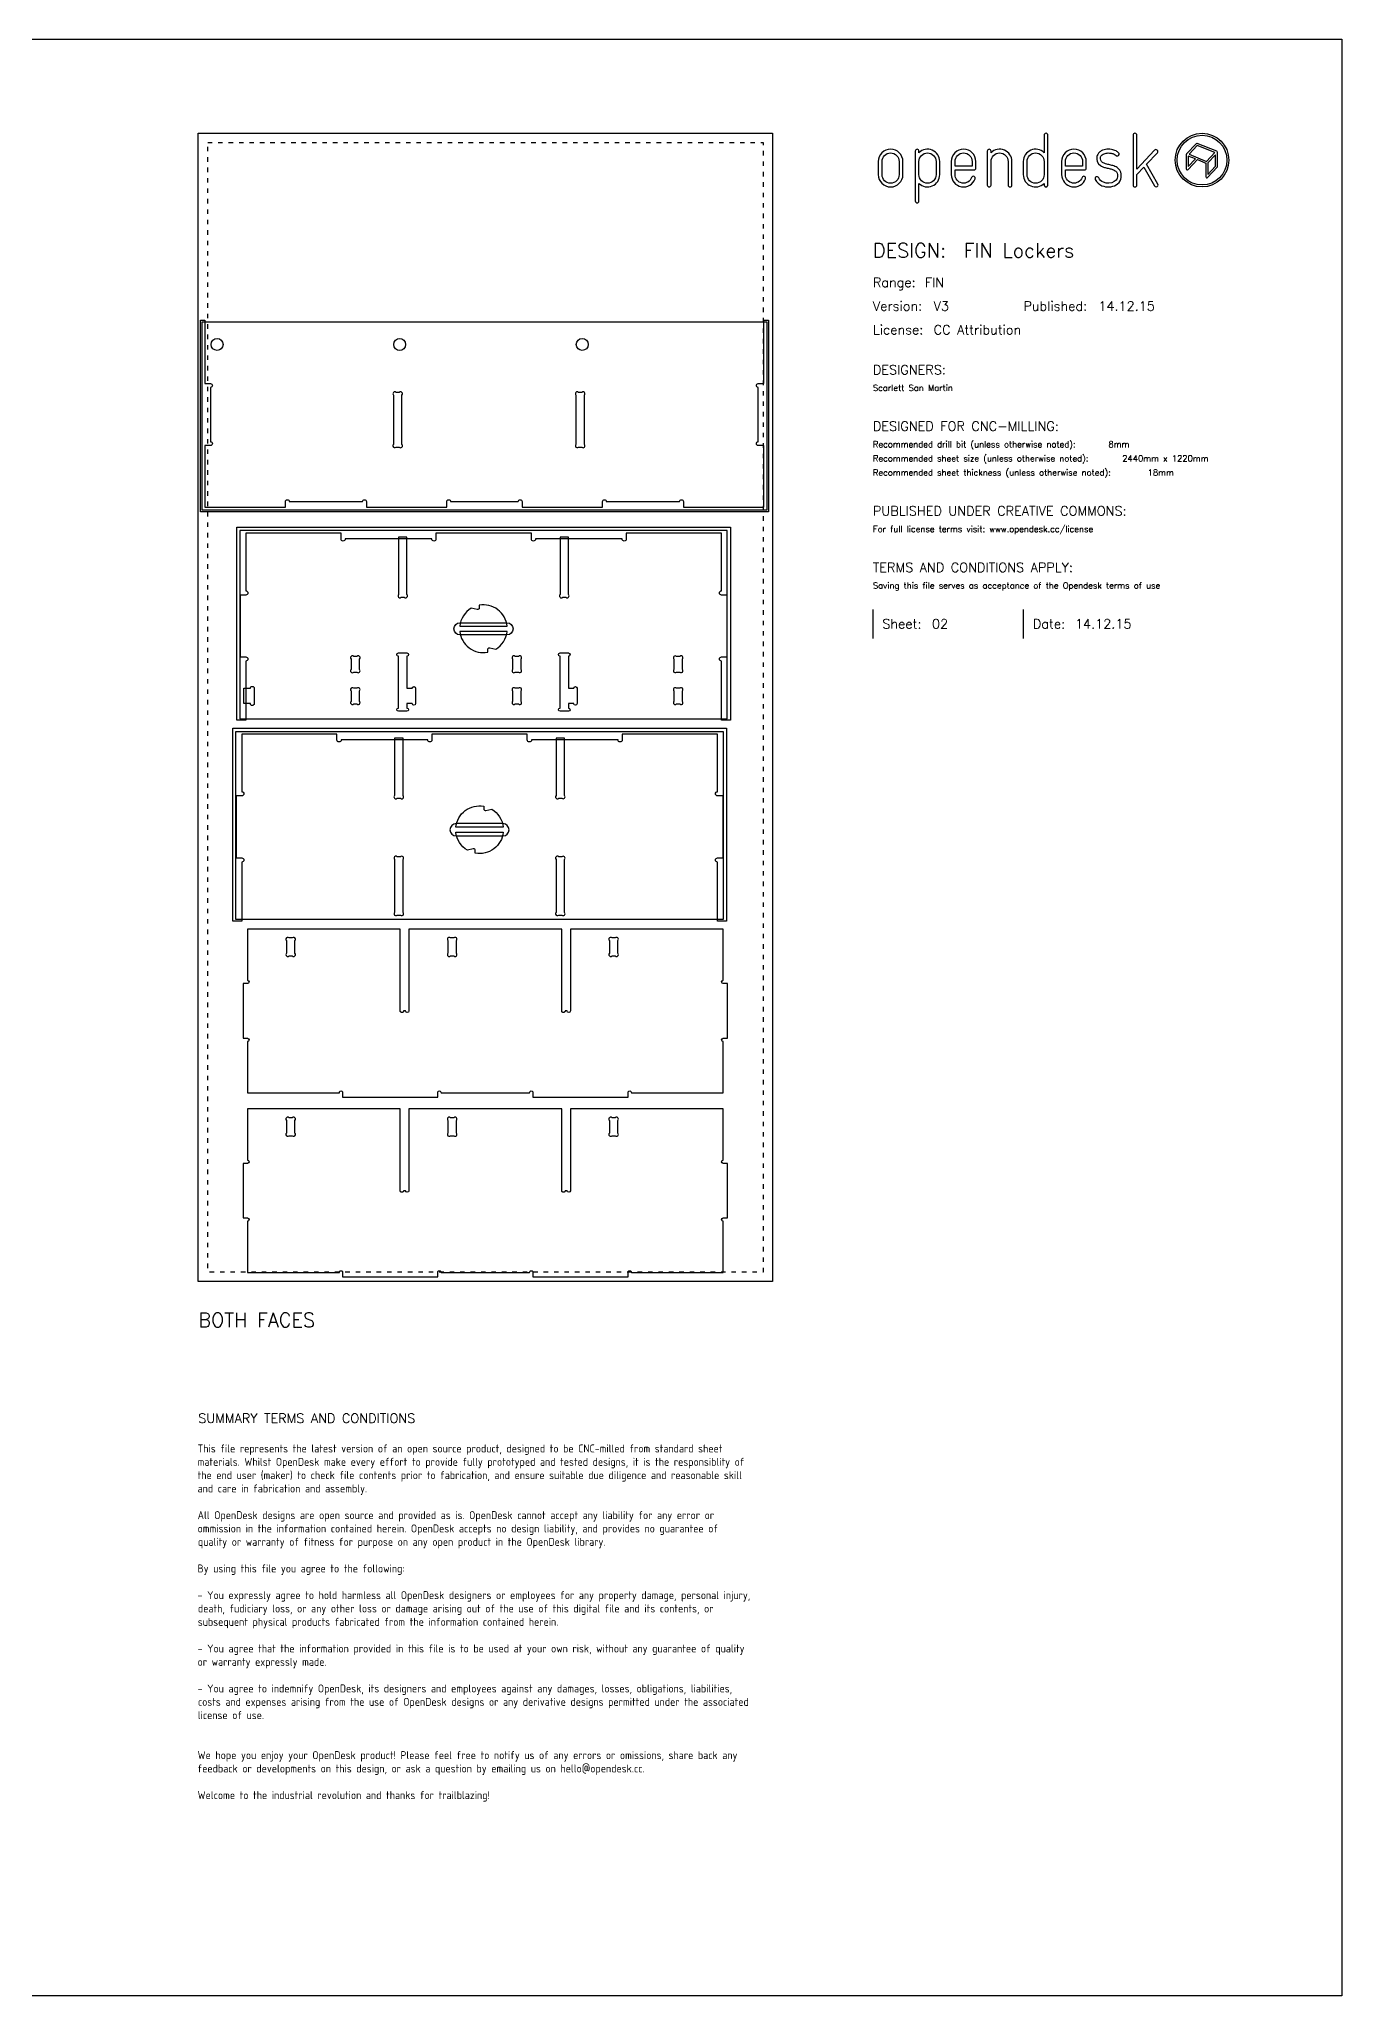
# Model space of a CAD drawing. Extents: x -300 to 5880, y -300 to 4158.
# Drawn here: x 3112 to 5880, y 0 to 4158 of the extents above; entities that cross this region are included whole.
import ezdxf
from ezdxf.enums import TextEntityAlignment as Align

# ---------------------------------------------------------------- set-up
doc = ezdxf.new("R2010")
doc.units = 0
doc.linetypes.add('DGN_STYLE_5', pattern=[22.17944, 9.505474, -12.673965])
for name, color, linetype in [('00-NOPRINT_TEXT', 7, 'CONTINUOUS'), ('00_NOPRINT_TOLERANCE', 7, 'DGN_STYLE_5'), ('BOARD_$TH-NOMINAL', 3, 'CONTINUOUS'), ('TOP-CUT-INSIDE_18MM', 1, 'CONTINUOUS'), ('TOP-CUT-OUTSIDE_18MM', 220, 'CONTINUOUS'), ('TOP-POCKET-INSIDE_06MM', 6, 'CONTINUOUS'), ('TOP-POCKET-INSIDE_09MM', 60, 'CONTINUOUS'), ('TOP_POCKET_12MM', 70, 'CONTINUOUS')]:
    doc.layers.add(name, color=color, linetype=linetype)
doc.styles.add('OD-ISOCP-17', font='isocp.shx', dxfattribs={"height": 17})
doc.styles.add('OD-SIMPLEX-13', font='simplex.shx', dxfattribs={"height": 13})
doc.styles.add('OD-SIMPLEX-20', font='simplex.shx', dxfattribs={"height": 20})
doc.styles.add('OD-SIMPLEX-30', font='simplex.shx', dxfattribs={"height": 30})

msp = doc.modelspace()

# ---------------------------------------------------------------- linework, layer by layer
at = {"layer": '00-NOPRINT_TEXT', "color": 7}
for p, q in [((4883.5, 2946.2), (4883.5, 2884.4)), ((5203.3, 2884.4), (5203.3, 2946.2))]:
    msp.add_line(p, q, dxfattribs=at)
at = {"layer": '00-NOPRINT_TEXT', "flags": 128}
msp.add_lwpolyline([(0, 4158), (5880, 4158), (5880, 0), (0, 0)], close=True, dxfattribs=at)
at = {"layer": '00-NOPRINT_TEXT'}
for points in [[(5203, 3870.1, 0.662711), (5247.4, 3851.4), (5247.4, 3848, 1), (5255.3, 3848), (5255.3, 3954, 1), (5247.4, 3954), (5247.4, 3916.7, 0.662711), (5203, 3898)], [(5459.1, 3886), (5482.1, 3846, 1), (5489, 3850), (5464.8, 3892.1), (5487.9, 3916.6, 1), (5482.1, 3922), (5444.4, 3881.9), (5444.4, 3954, 1), (5436.4, 3954), (5436.4, 3848, 1), (5444.4, 3848), (5444.4, 3870.4)], [(4895, 3898), (4895, 3870.1, 1), (4947.3, 3870.1), (4947.3, 3898, 1)], [(4939.3, 3898), (4939.3, 3870.1, -1), (4902.9, 3870.1), (4902.9, 3898, -1)], [(5025.6, 3898, 0.662711), (4981.3, 3916.7), (4981.3, 3920.1, 1), (4973.4, 3920.1), (4973.4, 3814.1, 1), (4981.3, 3814.1), (4981.3, 3851.4, 0.662711), (5025.6, 3870.1)], [(4981.3, 3898, -1), (5017.7, 3898), (5017.7, 3870.1, -1), (4981.3, 3870.1)], [(5102.3, 3898, 1), (5050, 3898), (5050, 3870.1, 0.839291), (5100.7, 3861.2, 1), (5093.3, 3863.9, -0.839291), (5058, 3870.1), (5058, 3880.1), (5098.3, 3880.1, 0.414214), (5102.3, 3884.1)], [(5094.4, 3888.1), (5058, 3888.1), (5058, 3898, -1), (5094.4, 3898)], [(5178.9, 3898, 0.662711), (5134.5, 3916.7), (5134.5, 3920.1, 1), (5126.6, 3920.1), (5126.6, 3848, 1), (5134.5, 3848), (5134.5, 3898, -1), (5170.9, 3898), (5170.9, 3848, 1), (5178.9, 3848)], [(5247.4, 3870.1, -1), (5211, 3870.1), (5211, 3898, -1), (5247.4, 3898)], [(5336.9, 3898, 1), (5284.6, 3898), (5284.6, 3870.1, 0.839291), (5335.3, 3861.2, 1), (5327.9, 3863.9, -0.839291), (5292.6, 3870.1), (5292.6, 3880.1), (5332.9, 3880.1, 0.414214), (5336.9, 3884.1)], [(5329, 3888.1), (5292.6, 3888.1), (5292.6, 3898, -1), (5329, 3898)], [(5400.1, 3920.3, 0.045707), (5395.6, 3922.3, 0.040194), (5390.8, 3923.5, 0.040556), (5383.5, 3924, 0.094973), (5371.7, 3921.8, 0.070872), (5365.8, 3918.4, 0.048346), (5363.1, 3915.9, 0.04488), (5361.1, 3913.1, 0.072273), (5359.4, 3908.6, 0.309308), (5366.9, 3889.4, 0.053458), (5372, 3886.7, 0.041245), (5379.1, 3884.5, -0.005863), (5387.4, 3882.6, -0.030773), (5394.7, 3880.3, -0.132607), (5400.9, 3875.8, -0.093408), (5402.4, 3872.9, -0.14847), (5402.6, 3862.7, -0.201639), (5396.5, 3855.2, -0.222831), (5373.2, 3853.9, -0.190617), (5363.3, 3863.4, 1), (5356.1, 3860, 0.190617), (5370.2, 3846.5, 0.222831), (5400.2, 3848.2, 0.201639), (5410.2, 3860.4, 0.14847), (5410, 3875.3, 0.093408), (5407, 3880.8, 0.132607), (5397.5, 3887.7, 0.030773), (5389.3, 3890.3, 0.005863), (5380.8, 3892.3, -0.041245), (5374.9, 3894.1, -0.053458), (5371.4, 3896, -0.305258), (5367.1, 3906.7, -0.07419), (5368, 3909.1, -0.042878), (5369.1, 3910.7, -0.048346), (5370.7, 3912.1, -0.070872), (5374.6, 3914.4, -0.094973), (5383.5, 3916.1, -0.040556), (5389.6, 3915.6, -0.040194), (5393.1, 3914.7, -0.045707), (5396.3, 3913.3, -0.062202), (5400.1, 3910.6, 1), (5405.5, 3916.4, 0.062202)], [(5615.1, 3885.8, 0.190898), (5615.7, 3887.3), (5615.7, 3917.6, 0.306072), (5614.4, 3919.6), (5572.8, 3936.3, 0.309065), (5570.5, 3935.8), (5550.1, 3914, 0.190898), (5549.5, 3912.6), (5549.5, 3882.2, 0.679405), (5553.1, 3880.8), (5572.9, 3901.9), (5591.1, 3894.5), (5591.1, 3865.5, 0.679405), (5594.7, 3864.1)]]:
    msp.add_lwpolyline(points, format="xyb", close=True, dxfattribs=at)
for points in [[(5553.7, 3909.6), (5553.7, 3887.4), (5568.8, 3903.5)], [(5592.6, 3898.3), (5610, 3916.9), (5572.6, 3931.9), (5555.2, 3913.4)], [(5595.2, 3870.7), (5611.5, 3888.1), (5611.5, 3912.4), (5595.2, 3895.1)]]:
    msp.add_lwpolyline(points, close=True, dxfattribs=at)
for radius in [57, 52.9]:
    msp.add_circle((5582.9, 3901), radius, dxfattribs=at)
at = {"layer": '00_NOPRINT_TOLERANCE', "flags": 128}
for points in [[(3450, 3958), (4670, 3958), (4670, 1518), (3450, 1518)], [(3470, 3938), (4650, 3938), (4650, 1538), (3470, 1538)]]:
    msp.add_lwpolyline(points, close=True, dxfattribs=at)
at = {"layer": 'BOARD_$TH-NOMINAL', "flags": 128}
msp.add_lwpolyline([(3450, 3958), (4670, 3958), (4670, 1518), (3450, 1518)], close=True, dxfattribs=at)
at = {"layer": 'TOP-CUT-INSIDE_18MM'}
for points in [[(4006.1, 2892, -1), (4006.1, 2917.9), (4105.9, 2917.9, -1), (4105.9, 2892)], [(4097.5, 2465, 1), (4097.5, 2490.9), (3997.7, 2490.9, 1), (3997.7, 2465)]]:
    msp.add_lwpolyline(points, format="xyb", close=True, dxfattribs=at)
at = {"layer": 'TOP-CUT-OUTSIDE_18MM'}
for points in [[(4658, 3512.2), (4658, 3157.2), (3458, 3157.2), (3458, 3557.2), (4658, 3557.2)], [(3538.5, 3114), (3538.5, 2714), (4573.5, 2714), (4573.5, 3114)], [(4565.1, 2687), (4565.1, 2287), (3530.1, 2287), (3530.1, 2687)]]:
    msp.add_lwpolyline(points, close=True, dxfattribs=at)
for points in [[(4233.8, 2093), (4229.4, 2093), (4229.4, 2092.9), (4229.4, 2092.8), (4229.4, 2092.8), (4229.4, 2092.7), (4229.4, 2092.6), (4229.4, 2092.5), (4229.4, 2092.4), (4229.3, 2092.4), (4229.3, 2092.3), (4229.3, 2092.2), (4229.3, 2092.1), (4229.3, 2092), (4229.2, 2092), (4229.2, 2091.9), (4229.2, 2091.8), (4229.2, 2091.7), (4229.1, 2091.6), (4229.1, 2091.5), (4229, 2091.5), (4229, 2091.4), (4229, 2091.3), (4228.9, 2091.2), (4228.9, 2091.2), (4228.8, 2091.1), (4228.8, 2091), (4228.7, 2090.9), (4228.7, 2090.9), (4228.6, 2090.8), (4228.6, 2090.7), (4228.5, 2090.7), (4228.4, 2090.6), (4228.4, 2090.5), (4228.3, 2090.5), (4228.2, 2090.4), (4228.2, 2090.3), (4228.1, 2090.3), (4228, 2090.2), (4228, 2090.2), (4227.9, 2090.1), (4227.8, 2090.1), (4227.7, 2090), (4227.7, 2090), (4227.6, 2089.9), (4227.5, 2089.9), (4227.4, 2089.8), (4227.3, 2089.8), (4227.3, 2089.8), (4227.2, 2089.7), (4227.1, 2089.7), (4227, 2089.7), (4226.9, 2089.7), (4226.9, 2089.6), (4226.8, 2089.6), (4226.7, 2089.6), (4226.6, 2089.6), (4226.5, 2089.6), (4226.5, 2089.5), (4226.4, 2089.5), (4226.3, 2089.5), (4226.2, 2089.5), (4226.1, 2089.5), (4226.1, 2089.5), (4226, 2089.5), (4225.9, 2089.5), (4225.8, 2089.5), (4225.7, 2089.5), (4225.7, 2089.5), (4225.6, 2089.5), (4225.5, 2089.5), (4225.4, 2089.5), (4225.3, 2089.5), (4225.3, 2089.6), (4225.2, 2089.6), (4225.1, 2089.6), (4225, 2089.6), (4224.9, 2089.6), (4224.9, 2089.7), (4224.8, 2089.7), (4224.7, 2089.7), (4224.6, 2089.7), (4224.5, 2089.8), (4224.5, 2089.8), (4224.4, 2089.8), (4224.3, 2089.9), (4224.2, 2089.9), (4224.1, 2090), (4224.1, 2090), (4224, 2090.1), (4223.9, 2090.1), (4223.8, 2090.2), (4223.8, 2090.2), (4223.7, 2090.3), (4223.6, 2090.3), (4223.6, 2090.4), (4223.5, 2090.5), (4223.4, 2090.5), (4223.4, 2090.6), (4223.3, 2090.7), (4223.2, 2090.7), (4223.2, 2090.8), (4223.1, 2090.9), (4223.1, 2090.9), (4223, 2091), (4223, 2091.1), (4222.9, 2091.2), (4222.9, 2091.2), (4222.8, 2091.3), (4222.8, 2091.4), (4222.8, 2091.5), (4222.7, 2091.5), (4222.7, 2091.6), (4222.6, 2091.7), (4222.6, 2091.8), (4222.6, 2091.9), (4222.6, 2092), (4222.5, 2092), (4222.5, 2092.1), (4222.5, 2092.2), (4222.5, 2092.3), (4222.5, 2092.4), (4222.4, 2092.4), (4222.4, 2092.5), (4222.4, 2092.6), (4222.4, 2092.7), (4222.4, 2092.8), (4222.4, 2092.8), (4222.4, 2092.9), (4222.4, 2267), (3897.6, 2267), (3897.6, 2093, -1), (3890.6, 2093), (3886.2, 2093), (3886.2, 2092.9), (3886.2, 2092.8), (3886.2, 2092.8), (3886.2, 2092.7), (3886.2, 2092.6), (3886.2, 2092.5), (3886.2, 2092.4), (3886.1, 2092.4), (3886.1, 2092.3), (3886.1, 2092.2), (3886.1, 2092.1), (3886.1, 2092), (3886, 2092), (3886, 2091.9), (3886, 2091.8), (3886, 2091.7), (3885.9, 2091.6), (3885.9, 2091.5), (3885.8, 2091.5), (3885.8, 2091.4), (3885.8, 2091.3), (3885.7, 2091.2), (3885.7, 2091.2), (3885.6, 2091.1), (3885.6, 2091), (3885.5, 2090.9), (3885.5, 2090.9), (3885.4, 2090.8), (3885.4, 2090.7), (3885.3, 2090.7), (3885.2, 2090.6), (3885.2, 2090.5), (3885.1, 2090.5), (3885, 2090.4), (3885, 2090.3), (3884.9, 2090.3), (3884.8, 2090.2), (3884.8, 2090.2), (3884.7, 2090.1), (3884.6, 2090.1), (3884.5, 2090), (3884.5, 2090), (3884.4, 2089.9), (3884.3, 2089.9), (3884.2, 2089.8), (3884.1, 2089.8), (3884.1, 2089.8), (3884, 2089.7), (3883.9, 2089.7), (3883.8, 2089.7), (3883.7, 2089.7), (3883.7, 2089.6), (3883.6, 2089.6), (3883.5, 2089.6), (3883.4, 2089.6), (3883.3, 2089.6), (3883.3, 2089.5), (3883.2, 2089.5), (3883.1, 2089.5), (3883, 2089.5), (3882.9, 2089.5), (3882.9, 2089.5), (3882.8, 2089.5), (3882.7, 2089.5), (3882.6, 2089.5), (3882.5, 2089.5), (3882.5, 2089.5), (3882.4, 2089.5), (3882.3, 2089.5), (3882.2, 2089.5), (3882.1, 2089.5), (3882.1, 2089.6), (3882, 2089.6), (3881.9, 2089.6), (3881.8, 2089.6), (3881.7, 2089.6), (3881.7, 2089.7), (3881.6, 2089.7), (3881.5, 2089.7), (3881.4, 2089.7), (3881.3, 2089.8), (3881.3, 2089.8), (3881.2, 2089.8), (3881.1, 2089.9), (3881, 2089.9), (3880.9, 2090), (3880.9, 2090), (3880.8, 2090.1), (3880.7, 2090.1), (3880.6, 2090.2), (3880.6, 2090.2), (3880.5, 2090.3), (3880.4, 2090.3), (3880.4, 2090.4), (3880.3, 2090.5), (3880.2, 2090.5), (3880.2, 2090.6), (3880.1, 2090.7), (3880, 2090.7), (3880, 2090.8), (3879.9, 2090.9), (3879.9, 2090.9), (3879.8, 2091), (3879.8, 2091.1), (3879.7, 2091.2), (3879.7, 2091.2), (3879.6, 2091.3), (3879.6, 2091.4), (3879.6, 2091.5), (3879.5, 2091.5), (3879.5, 2091.6), (3879.4, 2091.7), (3879.4, 2091.8), (3879.4, 2091.9), (3879.4, 2092), (3879.3, 2092), (3879.3, 2092.1), (3879.3, 2092.2), (3879.3, 2092.3), (3879.3, 2092.4), (3879.2, 2092.4), (3879.2, 2092.5), (3879.2, 2092.6), (3879.2, 2092.7), (3879.2, 2092.8), (3879.2, 2092.8), (3879.2, 2092.9), (3879.2, 2267), (3554.5, 2267), (3554.5, 2158, -1), (3554.5, 2151), (3545.5, 2151), (3545.5, 2035), (3554.5, 2035, -1), (3554.5, 2028), (3554.5, 1919), (3749.7, 1919, -1.122303), (3756.7, 1919), (3756.7, 1910), (3958.9, 1910), (3958.9, 1919, -1.122303), (3965.9, 1919), (4154.1, 1919, -1.122303), (4161.1, 1919), (4161.1, 1910), (4363.3, 1910), (4363.3, 1919, -1.122303), (4370.3, 1919), (4565.5, 1919), (4565.5, 2028, -1), (4565.5, 2035), (4574.5, 2035), (4574.5, 2151), (4565.5, 2151, -1), (4565.5, 2158), (4565.5, 2267), (4240.8, 2267), (4240.8, 2093, -1)], [(4233.8, 1711), (4229.4, 1711), (4229.4, 1710.9), (4229.4, 1710.8), (4229.4, 1710.8), (4229.4, 1710.7), (4229.4, 1710.6), (4229.4, 1710.5), (4229.4, 1710.4), (4229.3, 1710.4), (4229.3, 1710.3), (4229.3, 1710.2), (4229.3, 1710.1), (4229.3, 1710), (4229.2, 1710), (4229.2, 1709.9), (4229.2, 1709.8), (4229.2, 1709.7), (4229.1, 1709.6), (4229.1, 1709.5), (4229, 1709.5), (4229, 1709.4), (4229, 1709.3), (4228.9, 1709.2), (4228.9, 1709.2), (4228.8, 1709.1), (4228.8, 1709), (4228.7, 1708.9), (4228.7, 1708.9), (4228.6, 1708.8), (4228.6, 1708.7), (4228.5, 1708.7), (4228.4, 1708.6), (4228.4, 1708.5), (4228.3, 1708.5), (4228.2, 1708.4), (4228.2, 1708.3), (4228.1, 1708.3), (4228, 1708.2), (4228, 1708.2), (4227.9, 1708.1), (4227.8, 1708.1), (4227.7, 1708), (4227.7, 1708), (4227.6, 1707.9), (4227.5, 1707.9), (4227.4, 1707.8), (4227.3, 1707.8), (4227.3, 1707.8), (4227.2, 1707.7), (4227.1, 1707.7), (4227, 1707.7), (4226.9, 1707.7), (4226.9, 1707.6), (4226.8, 1707.6), (4226.7, 1707.6), (4226.6, 1707.6), (4226.5, 1707.6), (4226.5, 1707.5), (4226.4, 1707.5), (4226.3, 1707.5), (4226.2, 1707.5), (4226.1, 1707.5), (4226.1, 1707.5), (4226, 1707.5), (4225.9, 1707.5), (4225.8, 1707.5), (4225.7, 1707.5), (4225.7, 1707.5), (4225.6, 1707.5), (4225.5, 1707.5), (4225.4, 1707.5), (4225.3, 1707.5), (4225.3, 1707.6), (4225.2, 1707.6), (4225.1, 1707.6), (4225, 1707.6), (4224.9, 1707.6), (4224.9, 1707.7), (4224.8, 1707.7), (4224.7, 1707.7), (4224.6, 1707.7), (4224.5, 1707.8), (4224.5, 1707.8), (4224.4, 1707.8), (4224.3, 1707.9), (4224.2, 1707.9), (4224.1, 1708), (4224.1, 1708), (4224, 1708.1), (4223.9, 1708.1), (4223.8, 1708.2), (4223.8, 1708.2), (4223.7, 1708.3), (4223.6, 1708.3), (4223.6, 1708.4), (4223.5, 1708.5), (4223.4, 1708.5), (4223.4, 1708.6), (4223.3, 1708.7), (4223.2, 1708.7), (4223.2, 1708.8), (4223.1, 1708.9), (4223.1, 1708.9), (4223, 1709), (4223, 1709.1), (4222.9, 1709.2), (4222.9, 1709.2), (4222.8, 1709.3), (4222.8, 1709.4), (4222.8, 1709.5), (4222.7, 1709.5), (4222.7, 1709.6), (4222.6, 1709.7), (4222.6, 1709.8), (4222.6, 1709.9), (4222.6, 1710), (4222.5, 1710), (4222.5, 1710.1), (4222.5, 1710.2), (4222.5, 1710.3), (4222.5, 1710.4), (4222.4, 1710.4), (4222.4, 1710.5), (4222.4, 1710.6), (4222.4, 1710.7), (4222.4, 1710.8), (4222.4, 1710.8), (4222.4, 1710.9), (4222.4, 1885), (3897.6, 1885), (3897.6, 1711, -1), (3890.6, 1711), (3886.2, 1711), (3886.2, 1710.9), (3886.2, 1710.8), (3886.2, 1710.8), (3886.2, 1710.7), (3886.2, 1710.6), (3886.2, 1710.5), (3886.2, 1710.4), (3886.1, 1710.4), (3886.1, 1710.3), (3886.1, 1710.2), (3886.1, 1710.1), (3886.1, 1710), (3886, 1710), (3886, 1709.9), (3886, 1709.8), (3886, 1709.7), (3885.9, 1709.6), (3885.9, 1709.5), (3885.8, 1709.5), (3885.8, 1709.4), (3885.8, 1709.3), (3885.7, 1709.2), (3885.7, 1709.2), (3885.6, 1709.1), (3885.6, 1709), (3885.5, 1708.9), (3885.5, 1708.9), (3885.4, 1708.8), (3885.4, 1708.7), (3885.3, 1708.7), (3885.2, 1708.6), (3885.2, 1708.5), (3885.1, 1708.5), (3885, 1708.4), (3885, 1708.3), (3884.9, 1708.3), (3884.8, 1708.2), (3884.8, 1708.2), (3884.7, 1708.1), (3884.6, 1708.1), (3884.5, 1708), (3884.5, 1708), (3884.4, 1707.9), (3884.3, 1707.9), (3884.2, 1707.8), (3884.1, 1707.8), (3884.1, 1707.8), (3884, 1707.7), (3883.9, 1707.7), (3883.8, 1707.7), (3883.7, 1707.7), (3883.7, 1707.6), (3883.6, 1707.6), (3883.5, 1707.6), (3883.4, 1707.6), (3883.3, 1707.6), (3883.3, 1707.5), (3883.2, 1707.5), (3883.1, 1707.5), (3883, 1707.5), (3882.9, 1707.5), (3882.9, 1707.5), (3882.8, 1707.5), (3882.7, 1707.5), (3882.6, 1707.5), (3882.5, 1707.5), (3882.5, 1707.5), (3882.4, 1707.5), (3882.3, 1707.5), (3882.2, 1707.5), (3882.1, 1707.5), (3882.1, 1707.6), (3882, 1707.6), (3881.9, 1707.6), (3881.8, 1707.6), (3881.7, 1707.6), (3881.7, 1707.7), (3881.6, 1707.7), (3881.5, 1707.7), (3881.4, 1707.7), (3881.3, 1707.8), (3881.3, 1707.8), (3881.2, 1707.8), (3881.1, 1707.9), (3881, 1707.9), (3880.9, 1708), (3880.9, 1708), (3880.8, 1708.1), (3880.7, 1708.1), (3880.6, 1708.2), (3880.6, 1708.2), (3880.5, 1708.3), (3880.4, 1708.3), (3880.4, 1708.4), (3880.3, 1708.5), (3880.2, 1708.5), (3880.2, 1708.6), (3880.1, 1708.7), (3880, 1708.7), (3880, 1708.8), (3879.9, 1708.9), (3879.9, 1708.9), (3879.8, 1709), (3879.8, 1709.1), (3879.7, 1709.2), (3879.7, 1709.2), (3879.6, 1709.3), (3879.6, 1709.4), (3879.6, 1709.5), (3879.5, 1709.5), (3879.5, 1709.6), (3879.4, 1709.7), (3879.4, 1709.8), (3879.4, 1709.9), (3879.4, 1710), (3879.3, 1710), (3879.3, 1710.1), (3879.3, 1710.2), (3879.3, 1710.3), (3879.3, 1710.4), (3879.2, 1710.4), (3879.2, 1710.5), (3879.2, 1710.6), (3879.2, 1710.7), (3879.2, 1710.8), (3879.2, 1710.8), (3879.2, 1710.9), (3879.2, 1885), (3554.5, 1885), (3554.5, 1776, -1), (3554.5, 1769), (3545.5, 1769), (3545.5, 1653), (3554.5, 1653, -1), (3554.5, 1646), (3554.5, 1537), (3749.7, 1537, -1.122303), (3756.7, 1537), (3756.7, 1528), (3958.9, 1528), (3958.9, 1537, -1.122303), (3965.9, 1537), (4154.1, 1537, -1.122303), (4161.1, 1537), (4161.1, 1528), (4363.3, 1528), (4363.3, 1537, -1.122303), (4370.3, 1537), (4565.5, 1537), (4565.5, 1646, -1), (4565.5, 1653), (4574.5, 1653), (4574.5, 1769), (4565.5, 1769, -1), (4565.5, 1776), (4565.5, 1885), (4240.8, 1885), (4240.8, 1711, -1)]]:
    msp.add_lwpolyline(points, format="xyb", close=True, dxfattribs=at)
at = {"layer": 'TOP-POCKET-INSIDE_06MM'}
for centre in [(3489.9, 3509.2), (3877.9, 3509.1), (4265.9, 3509.2)]:
    msp.add_circle(centre, 12.7, dxfattribs=at)
at = {"layer": 'TOP-POCKET-INSIDE_09MM'}
for points in [[(3864.7, 3401.7), (3864.7, 3296.7, 1), (3870.3, 3291), (3877, 3291, 1), (3882.7, 3296.7), (3882.7, 3401.7, 1), (3877, 3407.4), (3870.3, 3407.4, 1)], [(4252.5, 3401.7), (4252.5, 3296.7, 1), (4258.1, 3291), (4264.8, 3291, 1), (4270.5, 3296.7), (4270.5, 3401.7, 1), (4264.8, 3407.4), (4258.1, 3407.4, 1)], [(3881.1, 2972), (3887.7, 2972, 1), (3893.4, 2977.6), (3893.4, 3099.5), (3875.4, 3099.5), (3875.4, 2977.6, 1)], [(4224.3, 2972), (4230.9, 2972, 1), (4236.6, 2977.6), (4236.6, 3099.5), (4218.6, 3099.5), (4218.6, 2977.6, 1)], [(4068.1, 2910.5), (4106.4, 2910.5, 0.434909), (4047, 2954.9), (4047, 2949.2, -0.479037), (4042.7, 2945.8), (4030.1, 2948.6, 0.235835), (4005.6, 2910.5)], [(4043.9, 2899.5), (4005.6, 2899.5, 0.434909), (4065, 2855.1), (4065, 2860.7, -0.479037), (4069.3, 2864.2), (4081.9, 2861.4, 0.235835), (4106.4, 2899.5)], [(3774.6, 2840.6), (3774.6, 2818.6, 1), (3780.2, 2812.9), (3786.9, 2812.9, 1), (3792.6, 2818.6), (3792.6, 2840.6, 1), (3786.9, 2846.3), (3780.2, 2846.3, 1)], [(3900.4, 2778.6), (3904.8, 2778.6, -1), (3911.8, 2778.6), (3911.8, 2745.9, -1), (3904.8, 2745.9), (3893.4, 2745.9), (3893.4, 2736.6, -1), (3893.4, 2729.6), (3875.4, 2729.6, -1), (3875.4, 2736.6), (3875.4, 2846.7, -1), (3875.4, 2853.7), (3893.4, 2853.7, -1), (3893.4, 2846.7), (3893.4, 2778.6)], [(4117.8, 2840.6), (4117.8, 2818.6, 1), (4123.4, 2812.9), (4130.1, 2812.9, 1), (4135.8, 2818.6), (4135.8, 2840.6, 1), (4130.1, 2846.3), (4123.4, 2846.3, 1)], [(4243.6, 2778.6), (4248, 2778.6, -1), (4255, 2778.6), (4255, 2745.9, -1), (4248, 2745.9), (4236.6, 2745.9), (4236.6, 2736.6, -1), (4236.6, 2729.6), (4218.6, 2729.6, -1), (4218.6, 2736.6), (4218.6, 2846.7, -1), (4218.6, 2853.7), (4236.6, 2853.7, -1), (4236.6, 2846.7), (4236.6, 2778.6)], [(4460.7, 2840.6), (4460.7, 2818.6, 1), (4466.3, 2812.9), (4473, 2812.9, 1), (4478.7, 2818.6), (4478.7, 2840.6, 1), (4473, 2846.3), (4466.3, 2846.3, 1)], [(3560.7, 2745.9), (3546.6, 2745.9), (3546.6, 2778.6), (3560.7, 2778.6, -1), (3568.7, 2778.6), (3568.7, 2745.9, -1)], [(3774.6, 2772.9), (3774.6, 2750.8, 1), (3780.2, 2745.2), (3786.9, 2745.2, 1), (3792.6, 2750.8), (3792.6, 2772.9, 1), (3786.9, 2778.6), (3780.2, 2778.6, 1)], [(4117.8, 2772.9), (4117.8, 2750.8, 1), (4123.4, 2745.2), (4130.1, 2745.2, 1), (4135.8, 2750.8), (4135.8, 2772.9, 1), (4130.1, 2778.6), (4123.4, 2778.6, 1)], [(4460.7, 2772.9), (4460.7, 2750.8, 1), (4466.3, 2745.2), (4473, 2745.2, 1), (4478.7, 2750.8), (4478.7, 2772.9, 1), (4473, 2778.6), (4466.3, 2778.6, 1)], [(3872.7, 2544.9), (3879.4, 2544.9, 1), (3885, 2550.6), (3885, 2672.5), (3867, 2672.5), (3867, 2550.6, 1)], [(4215.9, 2544.9), (4222.6, 2544.9, 1), (4228.2, 2550.6), (4228.2, 2672.5), (4210.2, 2672.5), (4210.2, 2550.6, 1)], [(4035.5, 2483.5), (3997.2, 2483.5, -0.434909), (4056.6, 2527.9), (4056.6, 2522.2, 0.479037), (4060.9, 2518.8), (4073.5, 2521.6, -0.235835), (4098, 2483.5)], [(4059.7, 2472.5), (4098, 2472.5, -0.434909), (4038.6, 2428.1), (4038.6, 2433.7, 0.479037), (4034.4, 2437.2), (4021.7, 2434.4, -0.235835), (3997.2, 2472.5)], [(3867, 2415), (3867, 2302.3, 1), (3872.7, 2296.6), (3879.4, 2296.6, 1), (3885, 2302.3), (3885, 2415, 1), (3879.4, 2420.6), (3872.7, 2420.6, 1)], [(4210.2, 2415), (4210.2, 2302.3, 1), (4215.9, 2296.6), (4222.6, 2296.6, 1), (4228.2, 2302.3), (4228.2, 2415, 1), (4222.6, 2420.6), (4215.9, 2420.6, 1)], [(3643, 2209.7), (3649.7, 2209.7, 1), (3655.4, 2215.4), (3655.4, 2242.4, 1), (3649.7, 2248.1), (3643, 2248.1, 1), (3637.4, 2242.4), (3637.4, 2215.4, 1)], [(3986.1, 2209.7), (3992.8, 2209.7, 1), (3998.4, 2215.4), (3998.4, 2242.4, 1), (3992.8, 2248.1), (3986.1, 2248.1, 1), (3980.4, 2242.4), (3980.4, 2215.4, 1)], [(4329.3, 2209.7), (4336, 2209.7, 1), (4341.6, 2215.4), (4341.6, 2242.4, 1), (4336, 2248.1), (4329.3, 2248.1, 1), (4323.6, 2242.4), (4323.6, 2215.4, 1)], [(3643, 1827.7), (3649.7, 1827.7, 1), (3655.4, 1833.4), (3655.4, 1860.4, 1), (3649.7, 1866.1), (3643, 1866.1, 1), (3637.4, 1860.4), (3637.4, 1833.4, 1)], [(3986.1, 1827.7), (3992.8, 1827.7, 1), (3998.4, 1833.4), (3998.4, 1860.4, 1), (3992.8, 1866.1), (3986.1, 1866.1, 1), (3980.4, 1860.4), (3980.4, 1833.4, 1)], [(4329.3, 1827.7), (4336, 1827.7, 1), (4341.6, 1833.4), (4341.6, 1860.4, 1), (4336, 1866.1), (4329.3, 1866.1, 1), (4323.6, 1860.4), (4323.6, 1833.4, 1)]]:
    msp.add_lwpolyline(points, format="xyb", close=True, dxfattribs=at)
at = {"layer": 'TOP_POCKET_12MM'}
for points in [[(4640, 3426), (4652, 3426), (4652, 3560.7), (4661.5, 3560.7), (4661.5, 3153.7), (3454.5, 3153.7), (3454.5, 3560.7), (3464, 3560.7), (3464, 3426), (3476, 3426, -1), (3476, 3418), (3476, 3302.4, -1), (3476, 3294.4), (3464, 3294.4), (3464, 3163.2), (3635.3, 3163.2), (3635.3, 3175.2, -1), (3643.3, 3175.2), (3799.1, 3175.2, -1), (3807.1, 3175.2), (3807.1, 3163.2), (3978.1, 3163.2), (3978.1, 3175.2, -1), (3986.1, 3175.2), (4130, 3175.2, -1), (4138, 3175.2), (4138, 3163.2), (4309, 3163.2), (4309, 3175.2, -1), (4317, 3175.2), (4472.8, 3175.2, -1), (4480.8, 3175.2), (4480.8, 3163.2), (4652, 3163.2), (4652, 3294.4), (4640, 3294.4, -1), (4640, 3302.4), (4640, 3418, -1)], [(4561.9, 2845.2), (4573.9, 2845.2), (4573.9, 2976.8), (4561.9, 2976.8, -1), (4561.9, 2985.8), (4561.9, 3108), (4359.5, 3108), (4359.5, 3096, -1), (4350.5, 3096), (4166.7, 3096, -1), (4157.7, 3096), (4157.7, 3108), (3955.1, 3108), (3955.1, 3096, -1), (3946.1, 3096), (3762.3, 3096, -1), (3753.3, 3096), (3753.3, 3108), (3550.9, 3108), (3550.9, 2985.8, -1), (3550.9, 2976.8), (3538.9, 2976.8), (3538.9, 2845.2), (3550.9, 2845.2, -1), (3550.9, 2836.2), (3550.9, 2710.5), (3531.9, 2710.5), (3531.9, 3121), (4580.9, 3121), (4580.9, 2710.5), (4561.9, 2710.5), (4561.9, 2836.2, -1)], [(4553.3, 2418.2), (4565.3, 2418.2), (4565.3, 2549.8), (4553.3, 2549.8, -1), (4553.3, 2558.8), (4553.3, 2681), (4350.9, 2681), (4350.9, 2669, -1), (4341.9, 2669), (4158.1, 2669, -1), (4149.1, 2669), (4149.1, 2681), (3946.5, 2681), (3946.5, 2669, -1), (3937.5, 2669), (3753.7, 2669, -1), (3744.7, 2669), (3744.7, 2681), (3542.3, 2681), (3542.3, 2558.8, -1), (3542.3, 2549.8), (3530.3, 2549.8), (3530.3, 2418.2), (3542.3, 2418.2, -1), (3542.3, 2409.2), (3542.3, 2283.5), (3523.3, 2283.5), (3523.3, 2694), (4572.3, 2694), (4572.3, 2283.5), (4553.3, 2283.5), (4553.3, 2409.2, -1)]]:
    msp.add_lwpolyline(points, format="xyb", close=True, dxfattribs=at)

# ---------------------------------------------------------------- texts
at = {"layer": '00-NOPRINT_TEXT'}
for s, height, style, p in [('DESIGN:', 30, 'OD-SIMPLEX-30', (4883.5, 3694.1)), ('FIN Lockers', 30, 'OD-SIMPLEX-30', (5076.3, 3694.1)), ('Range:', 20, 'OD-SIMPLEX-20', (4883.5, 3631.1)), ('FIN', 20, 'OD-SIMPLEX-20', (4993.8, 3631.1)), ('Version:', 20, 'OD-SIMPLEX-20', (4883.5, 3580.8)), ('V3', 20, 'OD-SIMPLEX-20', (5012.6, 3580.8)), ('Published:', 20, 'OD-SIMPLEX-20', (5203.3, 3580.8)), ('14.12.15', 20, 'OD-SIMPLEX-20', (5362.6, 3580.8)), ('License:', 20, 'OD-SIMPLEX-20', (4883.5, 3530.5)), ('CC Attribution', 20, 'OD-SIMPLEX-20', (5012.6, 3530.5)), ('DESIGNERS:', 20, 'OD-SIMPLEX-20', (4883.5, 3445.5)), ('Scarlett San Martin', 13, 'OD-SIMPLEX-13', (4883.5, 3410.5)), ('DESIGNED FOR CNC-MILLING:', 20, 'OD-SIMPLEX-20', (4883.5, 3325.5)), ('Recommended drill bit (unless otherwise noted):', 13, 'OD-SIMPLEX-13', (4883.5, 3290.5)), ('8mm', 13, 'OD-SIMPLEX-13', (5384, 3290.5)), ('Recommended sheet size (unless otherwise noted):', 13, 'OD-SIMPLEX-13', (4883.5, 3260.5)), ('Recommended sheet thickness (unless otherwise noted):', 13, 'OD-SIMPLEX-13', (4883.5, 3230.5)), ('2440mm x 1220mm', 13, 'OD-SIMPLEX-13', (5413.4, 3260.5)), ('18mm', 13, 'OD-SIMPLEX-13', (5467.3, 3230.5)), ('PUBLISHED UNDER CREATIVE COMMONS:', 20, 'OD-SIMPLEX-20', (4883.5, 3145.5)), ('For full license terms visit: www.opendesk.cc/license', 13, 'OD-SIMPLEX-13', (4883.5, 3110.5)), ('TERMS AND CONDITIONS APPLY:', 20, 'OD-SIMPLEX-20', (4883.5, 3025.5)), ('Saving this file serves as acceptance of the Opendesk terms of use ', 13, 'OD-SIMPLEX-13', (4883.5, 2990.5)), ('Sheet:', 20, 'OD-SIMPLEX-20', (4903.5, 2905.5)), ('02', 20, 'OD-SIMPLEX-20', (5009.1, 2905.5)), ('Date:', 20, 'OD-SIMPLEX-20', (5223.3, 2905.5)), ('14.12.15', 20, 'OD-SIMPLEX-20', (5312.9, 2905.5))]:
    msp.add_text(s, height=height, dxfattribs=dict(at, style=style)).set_placement(p)
at = {"layer": '00-NOPRINT_TEXT', "color": 7}
for s, height, style, p in [('BOTH FACES', 30, 'OD-SIMPLEX-30', (3450, 1451.3)), ('SUMMARY TERMS AND CONDITIONS', 20, 'OD-SIMPLEX-20', (3450, 1237.4))]:
    msp.add_text(s, height=height, rotation=360, dxfattribs=dict(at, style=style)).set_placement(p, align=Align.TOP_LEFT)
at = {"layer": '00-NOPRINT_TEXT', "color": 7, "style": 'OD-ISOCP-17'}
for s, p in [('This file represents the latest version of an open source product, designed to be CNC-milled from standard sheet', (3448.5, 1154.7)), ('materials. Whilst OpenDesk make every effort to provide fully prototyped and tested designs, it is the responsiblity of', (3448.5, 1126.3)), ('the end user (maker) to check file contents prior to fabrication, and ensure suitable due diligence and reasonable skill', (3448.5, 1098)), ('and care in fabrication and assembly.', (3448.5, 1069.7)), ('All OpenDesk designs are open source and provided as is. OpenDesk cannot accept any liability for any error or', (3448.5, 1013)), ('ommission in the information contained herein. OpenDesk accepts no design liability, and provides no guarantee of', (3448.5, 984.7)), ('quality or warranty of fitness for purpose on any open product in the OpenDesk library.', (3449.1, 956.3)), ('By using this file you agree to the following:', (3448.5, 899.7)), ('- You expressly agree to hold harmless all OpenDesk designers or employees for any property damage, personal injury,', (3448.5, 843)), ('death, fudiciary loss, or any other loss or damage arising out of the use of this digital file and its contents, or', (3449.1, 814.7)), ('subsequent physical products fabricated from the information contained herein.', (3449, 786.3)), ('- You agree that the information provided in this file is to be used at your own risk, without any guarantee of quality', (3448.5, 729.7)), ('or warranty expressly made.', (3448.5, 701.3)), ('- You agree to indemnify OpenDesk, its designers and employees against any damages, losses, obligations, liabilities,', (3448.5, 644.7)), ('costs and expenses arising from the use of OpenDesk designs or any derivative designs permitted under the associated', (3449.1, 616.3)), ('license of use.', (3448.8, 588)), ('We hope you enjoy your OpenDesk product! Please feel free to notify us of any errors or omissions, share back any', (3448.5, 503)), ('feedback or developments on this design, or ask a question by emailing us on hello@opendesk.cc.', (3448.5, 474.7)), ('Welcome to the industrial revolution and thanks for trailblazing!', (3448.5, 418))]:
    msp.add_text(s, height=17, rotation=360, dxfattribs=at).set_placement(p)

doc.saveas('drawing.dxf')
